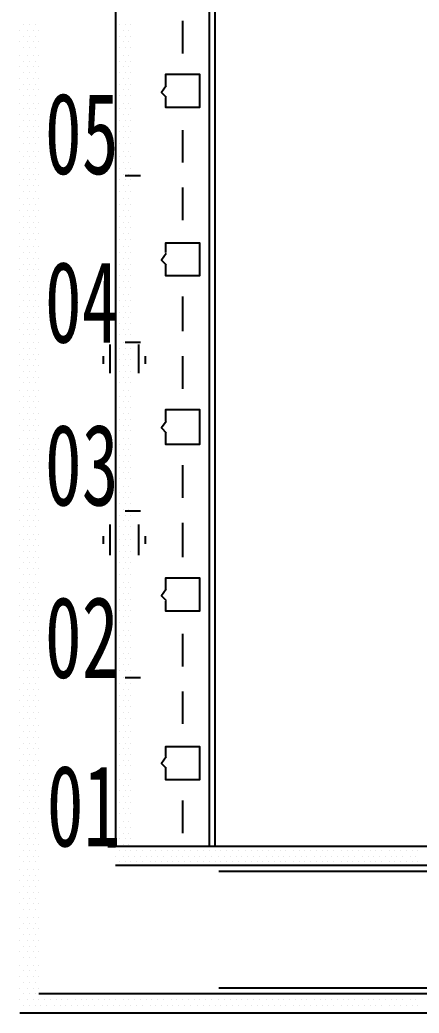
# Model space of a CAD drawing. Header units: metres. Extents: x 17 to 1264, y 17 to 859.
# Drawn here: x 380.9 to 410.9, y 84.2 to 158.9 of the extents above; entities that cross this region are included whole.
import ezdxf

# ---------------------------------------------------------------- set-up
doc = ezdxf.new("R2010")
doc.units = ezdxf.units.M
for name, color, linetype in [('LINES', 7, 'Continuous'), ('POLYLINES', 4, 'Continuous'), ('RECTS', 7, 'Continuous'), ('TEXTS', 3, 'Continuous')]:
    doc.layers.add(name, color=color, linetype=linetype)

msp = doc.modelspace()

# ---------------------------------------------------------------- linework, layer by layer
at = {"layer": 'LINES'}
for p, q in [((395.56, 96.77), (395.56, 692.06)), ((381.16, 158.54), (381.16, 158.54)), ((381.59, 158.54), (381.59, 158.54)), ((382.03, 158.54), (382.03, 158.54)), ((388.36, 158.54), (388.36, 158.54)), ((388.79, 158.54), (388.79, 158.54)), ((389.23, 158.54), (389.23, 158.54)), ((393.11, 158.83), (393.11, 156.38)), ((380.87, 158.11), (380.87, 158.11)), ((381.16, 157.68), (381.16, 157.68)), ((381.45, 158.11), (381.45, 158.11)), ((381.59, 157.68), (381.59, 157.68)), ((381.88, 158.11), (381.88, 158.11)), ((382.03, 157.68), (382.03, 157.68)), ((382.31, 158.11), (382.31, 158.11)), ((388.07, 158.11), (388.07, 158.11)), ((388.36, 157.68), (388.36, 157.68)), ((388.65, 158.11), (388.65, 158.11)), ((388.79, 157.68), (388.79, 157.68)), ((389.08, 158.11), (389.08, 158.11)), ((389.23, 157.68), (389.23, 157.68)), ((380.87, 157.25), (380.87, 157.25)), ((381.16, 156.82), (381.16, 156.82)), ((381.45, 157.25), (381.45, 157.25)), ((381.59, 156.82), (381.59, 156.82)), ((381.88, 157.25), (381.88, 157.25)), ((382.03, 156.82), (382.03, 156.82)), ((382.31, 157.25), (382.31, 157.25)), ((388.07, 157.25), (388.07, 157.25)), ((388.36, 156.82), (388.36, 156.82)), ((388.65, 157.25), (388.65, 157.25)), ((388.79, 156.82), (388.79, 156.82)), ((389.08, 157.25), (389.08, 157.25)), ((389.23, 156.82), (389.23, 156.82)), ((380.87, 156.24), (380.87, 156.24)), ((381.45, 156.24), (381.45, 156.24)), ((381.88, 156.24), (381.88, 156.24)), ((382.31, 156.24), (382.31, 156.24)), ((388.07, 156.24), (388.07, 156.24)), ((388.65, 156.24), (388.65, 156.24)), ((389.08, 156.24), (389.08, 156.24)), ((380.87, 155.38), (380.87, 155.38)), ((381.16, 155.81), (381.16, 155.81)), ((381.45, 155.38), (381.45, 155.38)), ((381.59, 155.81), (381.59, 155.81)), ((381.88, 155.38), (381.88, 155.38)), ((382.03, 155.81), (382.03, 155.81)), ((382.31, 155.38), (382.31, 155.38)), ((388.07, 155.38), (388.07, 155.38)), ((388.36, 155.81), (388.36, 155.81)), ((388.65, 155.38), (388.65, 155.38)), ((388.79, 155.81), (388.79, 155.81)), ((389.08, 155.38), (389.08, 155.38)), ((389.23, 155.81), (389.23, 155.81)), ((381.16, 154.94), (381.16, 154.94)), ((381.59, 154.94), (381.59, 154.94)), ((382.03, 154.94), (382.03, 154.94)), ((388.36, 154.94), (388.36, 154.94)), ((388.79, 154.94), (388.79, 154.94)), ((389.23, 154.94), (389.23, 154.94)), ((380.87, 154.51), (380.87, 154.51)), ((381.16, 154.08), (381.16, 154.08)), ((381.45, 154.51), (381.45, 154.51)), ((381.59, 154.08), (381.59, 154.08)), ((381.88, 154.51), (381.88, 154.51)), ((382.03, 154.08), (382.03, 154.08)), ((382.31, 154.51), (382.31, 154.51)), ((388.07, 154.51), (388.07, 154.51)), ((388.36, 154.08), (388.36, 154.08)), ((388.65, 154.51), (388.65, 154.51)), ((388.79, 154.08), (388.79, 154.08)), ((389.08, 154.51), (389.08, 154.51)), ((389.23, 154.08), (389.23, 154.08)), ((380.87, 153.65), (380.87, 153.65)), ((381.16, 153.22), (381.16, 153.22)), ((381.45, 153.65), (381.45, 153.65)), ((381.59, 153.22), (381.59, 153.22)), ((381.88, 153.65), (381.88, 153.65)), ((382.03, 153.22), (382.03, 153.22)), ((382.31, 153.65), (382.31, 153.65)), ((388.07, 153.65), (388.07, 153.65)), ((388.36, 153.22), (388.36, 153.22)), ((388.65, 153.65), (388.65, 153.65)), ((388.79, 153.22), (388.79, 153.22)), ((389.08, 153.65), (389.08, 153.65)), ((389.23, 153.22), (389.23, 153.22)), ((380.87, 152.64), (380.87, 152.64)), ((381.45, 152.64), (381.45, 152.64)), ((381.88, 152.64), (381.88, 152.64)), ((382.31, 152.64), (382.31, 152.64)), ((388.07, 152.64), (388.07, 152.64)), ((388.65, 152.64), (388.65, 152.64)), ((389.08, 152.64), (389.08, 152.64)), ((380.87, 151.78), (380.87, 151.78)), ((381.16, 152.21), (381.16, 152.21)), ((381.45, 151.78), (381.45, 151.78)), ((381.59, 152.21), (381.59, 152.21)), ((381.88, 151.78), (381.88, 151.78)), ((382.03, 152.21), (382.03, 152.21)), ((382.31, 151.78), (382.31, 151.78)), ((388.07, 151.78), (388.07, 151.78)), ((388.36, 152.21), (388.36, 152.21)), ((388.65, 151.78), (388.65, 151.78)), ((388.79, 152.21), (388.79, 152.21)), ((389.08, 151.78), (389.08, 151.78)), ((389.23, 152.21), (389.23, 152.21)), ((380.87, 150.91), (380.87, 150.91)), ((381.16, 151.34), (381.16, 151.34)), ((381.45, 150.91), (381.45, 150.91)), ((381.59, 151.34), (381.59, 151.34)), ((381.88, 150.91), (381.88, 150.91)), ((382.03, 151.34), (382.03, 151.34)), ((382.31, 150.91), (382.31, 150.91)), ((388.07, 150.91), (388.07, 150.91)), ((388.36, 151.34), (388.36, 151.34)), ((388.65, 150.91), (388.65, 150.91)), ((388.79, 151.34), (388.79, 151.34)), ((389.08, 150.91), (389.08, 150.91)), ((389.23, 151.34), (389.23, 151.34)), ((381.16, 150.48), (381.16, 150.48)), ((381.59, 150.48), (381.59, 150.48)), ((382.03, 150.48), (382.03, 150.48)), ((388.36, 150.48), (388.36, 150.48)), ((388.79, 150.48), (388.79, 150.48)), ((389.23, 150.48), (389.23, 150.48)), ((393.11, 150.62), (393.11, 148.18)), ((380.87, 150.05), (380.87, 150.05)), ((381.16, 149.62), (381.16, 149.62)), ((381.45, 150.05), (381.45, 150.05)), ((381.59, 149.62), (381.59, 149.62)), ((381.88, 150.05), (381.88, 150.05)), ((382.03, 149.62), (382.03, 149.62)), ((382.31, 150.05), (382.31, 150.05)), ((388.07, 150.05), (388.07, 150.05)), ((388.36, 149.62), (388.36, 149.62)), ((388.65, 150.05), (388.65, 150.05)), ((388.79, 149.62), (388.79, 149.62)), ((389.08, 150.05), (389.08, 150.05)), ((389.23, 149.62), (389.23, 149.62)), ((380.87, 149.04), (380.87, 149.04)), ((381.16, 148.61), (381.16, 148.61)), ((381.45, 149.04), (381.45, 149.04)), ((381.59, 148.61), (381.59, 148.61)), ((381.88, 149.04), (381.88, 149.04)), ((382.03, 148.61), (382.03, 148.61)), ((382.31, 149.04), (382.31, 149.04)), ((388.07, 149.04), (388.07, 149.04)), ((388.36, 148.61), (388.36, 148.61)), ((388.65, 149.04), (388.65, 149.04)), ((388.79, 148.61), (388.79, 148.61)), ((389.08, 149.04), (389.08, 149.04)), ((389.23, 148.61), (389.23, 148.61)), ((380.87, 148.18), (380.87, 148.18)), ((381.45, 148.18), (381.45, 148.18)), ((381.88, 148.18), (381.88, 148.18)), ((382.31, 148.18), (382.31, 148.18)), ((388.07, 148.18), (388.07, 148.18)), ((388.65, 148.18), (388.65, 148.18)), ((389.08, 148.18), (389.08, 148.18)), ((380.87, 147.31), (380.87, 147.31)), ((381.16, 147.74), (381.16, 147.74)), ((381.45, 147.31), (381.45, 147.31)), ((381.59, 147.74), (381.59, 147.74)), ((381.88, 147.31), (381.88, 147.31)), ((382.03, 147.74), (382.03, 147.74)), ((382.31, 147.31), (382.31, 147.31)), ((388.07, 147.31), (388.07, 147.31)), ((388.36, 147.74), (388.36, 147.74)), ((388.65, 147.31), (388.65, 147.31)), ((388.79, 147.74), (388.79, 147.74)), ((389.95, 147.17), (388.79, 147.17)), ((389.08, 147.31), (389.08, 147.31)), ((389.23, 147.74), (389.23, 147.74)), ((380.87, 146.45), (380.87, 146.45)), ((381.16, 146.88), (381.16, 146.88)), ((381.45, 146.45), (381.45, 146.45)), ((381.59, 146.88), (381.59, 146.88)), ((381.88, 146.45), (381.88, 146.45)), ((382.03, 146.88), (382.03, 146.88)), ((382.31, 146.45), (382.31, 146.45)), ((388.07, 146.45), (388.07, 146.45)), ((388.36, 146.88), (388.36, 146.88)), ((388.65, 146.45), (388.65, 146.45)), ((388.79, 146.88), (388.79, 146.88)), ((389.08, 146.45), (389.08, 146.45)), ((389.23, 146.88), (389.23, 146.88)), ((381.16, 146.02), (381.16, 146.02)), ((381.59, 146.02), (381.59, 146.02)), ((382.03, 146.02), (382.03, 146.02)), ((388.36, 146.02), (388.36, 146.02)), ((388.79, 146.02), (388.79, 146.02)), ((389.23, 146.02), (389.23, 146.02)), ((393.11, 146.3), (393.11, 143.86)), ((380.87, 145.44), (380.87, 145.44)), ((381.16, 145.01), (381.16, 145.01)), ((381.45, 145.44), (381.45, 145.44)), ((381.59, 145.01), (381.59, 145.01)), ((381.88, 145.44), (381.88, 145.44)), ((382.03, 145.01), (382.03, 145.01)), ((382.31, 145.44), (382.31, 145.44)), ((388.07, 145.44), (388.07, 145.44)), ((388.36, 145.01), (388.36, 145.01)), ((388.65, 145.44), (388.65, 145.44)), ((388.79, 145.01), (388.79, 145.01)), ((389.08, 145.44), (389.08, 145.44)), ((389.23, 145.01), (389.23, 145.01)), ((380.87, 144.58), (380.87, 144.58)), ((381.16, 144.14), (381.16, 144.14)), ((381.45, 144.58), (381.45, 144.58)), ((381.59, 144.14), (381.59, 144.14)), ((381.88, 144.58), (381.88, 144.58)), ((382.03, 144.14), (382.03, 144.14)), ((382.31, 144.58), (382.31, 144.58)), ((388.07, 144.58), (388.07, 144.58)), ((388.36, 144.14), (388.36, 144.14)), ((388.65, 144.58), (388.65, 144.58)), ((388.79, 144.14), (388.79, 144.14)), ((389.08, 144.58), (389.08, 144.58)), ((389.23, 144.14), (389.23, 144.14)), ((380.87, 143.71), (380.87, 143.71)), ((381.45, 143.71), (381.45, 143.71)), ((381.88, 143.71), (381.88, 143.71)), ((382.31, 143.71), (382.31, 143.71)), ((388.07, 143.71), (388.07, 143.71)), ((388.65, 143.71), (388.65, 143.71)), ((389.08, 143.71), (389.08, 143.71)), ((380.87, 142.85), (380.87, 142.85)), ((381.16, 143.28), (381.16, 143.28)), ((381.45, 142.85), (381.45, 142.85)), ((381.59, 143.28), (381.59, 143.28)), ((381.88, 142.85), (381.88, 142.85)), ((382.03, 143.28), (382.03, 143.28)), ((382.31, 142.85), (382.31, 142.85)), ((388.07, 142.85), (388.07, 142.85)), ((388.36, 143.28), (388.36, 143.28)), ((388.65, 142.85), (388.65, 142.85)), ((388.79, 143.28), (388.79, 143.28)), ((389.08, 142.85), (389.08, 142.85)), ((389.23, 143.28), (389.23, 143.28)), ((381.16, 142.42), (381.16, 142.42)), ((381.59, 142.42), (381.59, 142.42)), ((382.03, 142.42), (382.03, 142.42)), ((388.36, 142.42), (388.36, 142.42)), ((388.79, 142.42), (388.79, 142.42)), ((389.23, 142.42), (389.23, 142.42)), ((380.87, 141.84), (380.87, 141.84)), ((381.16, 141.41), (381.16, 141.41)), ((381.45, 141.84), (381.45, 141.84)), ((381.59, 141.41), (381.59, 141.41)), ((381.88, 141.84), (381.88, 141.84)), ((382.03, 141.41), (382.03, 141.41)), ((382.31, 141.84), (382.31, 141.84)), ((388.07, 141.84), (388.07, 141.84)), ((388.36, 141.41), (388.36, 141.41)), ((388.65, 141.84), (388.65, 141.84)), ((388.79, 141.41), (388.79, 141.41)), ((389.08, 141.84), (389.08, 141.84)), ((389.23, 141.41), (389.23, 141.41)), ((380.87, 140.98), (380.87, 140.98)), ((381.16, 140.54), (381.16, 140.54)), ((381.45, 140.98), (381.45, 140.98)), ((381.59, 140.54), (381.59, 140.54)), ((381.88, 140.98), (381.88, 140.98)), ((382.03, 140.54), (382.03, 140.54)), ((382.31, 140.98), (382.31, 140.98)), ((388.07, 140.98), (388.07, 140.98)), ((388.36, 140.54), (388.36, 140.54)), ((388.65, 140.98), (388.65, 140.98)), ((388.79, 140.54), (388.79, 140.54)), ((389.08, 140.98), (389.08, 140.98)), ((389.23, 140.54), (389.23, 140.54)), ((380.87, 140.11), (380.87, 140.11)), ((381.16, 139.68), (381.16, 139.68)), ((381.45, 140.11), (381.45, 140.11)), ((381.59, 139.68), (381.59, 139.68)), ((381.88, 140.11), (381.88, 140.11)), ((382.03, 139.68), (382.03, 139.68)), ((382.31, 140.11), (382.31, 140.11)), ((388.07, 140.11), (388.07, 140.11)), ((388.36, 139.68), (388.36, 139.68)), ((388.65, 140.11), (388.65, 140.11)), ((388.79, 139.68), (388.79, 139.68)), ((389.08, 140.11), (389.08, 140.11)), ((389.23, 139.68), (389.23, 139.68)), ((380.87, 139.25), (380.87, 139.25)), ((381.45, 139.25), (381.45, 139.25)), ((381.88, 139.25), (381.88, 139.25)), ((382.31, 139.25), (382.31, 139.25)), ((388.07, 139.25), (388.07, 139.25)), ((388.65, 139.25), (388.65, 139.25)), ((389.08, 139.25), (389.08, 139.25)), ((380.87, 138.24), (380.87, 138.24)), ((381.16, 138.82), (381.16, 138.82)), ((381.45, 138.24), (381.45, 138.24)), ((381.59, 138.82), (381.59, 138.82)), ((381.88, 138.24), (381.88, 138.24)), ((382.03, 138.82), (382.03, 138.82)), ((382.31, 138.24), (382.31, 138.24)), ((388.07, 138.24), (388.07, 138.24)), ((388.36, 138.82), (388.36, 138.82)), ((388.65, 138.24), (388.65, 138.24)), ((388.79, 138.82), (388.79, 138.82)), ((389.08, 138.24), (389.08, 138.24)), ((389.23, 138.82), (389.23, 138.82)), ((381.16, 137.81), (381.16, 137.81)), ((381.59, 137.81), (381.59, 137.81)), ((382.03, 137.81), (382.03, 137.81)), ((388.36, 137.81), (388.36, 137.81)), ((388.79, 137.81), (388.79, 137.81)), ((389.23, 137.81), (389.23, 137.81)), ((393.11, 138.1), (393.11, 135.5)), ((380.87, 137.38), (380.87, 137.38)), ((381.16, 136.94), (381.16, 136.94)), ((381.45, 137.38), (381.45, 137.38)), ((381.59, 136.94), (381.59, 136.94)), ((381.88, 137.38), (381.88, 137.38)), ((382.03, 136.94), (382.03, 136.94)), ((382.31, 137.38), (382.31, 137.38)), ((388.07, 137.38), (388.07, 137.38)), ((388.36, 136.94), (388.36, 136.94)), ((388.65, 137.38), (388.65, 137.38)), ((388.79, 136.94), (388.79, 136.94)), ((389.08, 137.38), (389.08, 137.38)), ((389.23, 136.94), (389.23, 136.94)), ((380.87, 136.51), (380.87, 136.51)), ((381.16, 136.08), (381.16, 136.08)), ((381.45, 136.51), (381.45, 136.51)), ((381.59, 136.08), (381.59, 136.08)), ((381.88, 136.51), (381.88, 136.51)), ((382.03, 136.08), (382.03, 136.08)), ((382.31, 136.51), (382.31, 136.51)), ((388.07, 136.51), (388.07, 136.51)), ((388.36, 136.08), (388.36, 136.08)), ((388.65, 136.51), (388.65, 136.51)), ((388.79, 136.08), (388.79, 136.08)), ((389.08, 136.51), (389.08, 136.51)), ((389.23, 136.08), (389.23, 136.08)), ((380.87, 135.65), (380.87, 135.65)), ((381.16, 135.22), (381.16, 135.22)), ((381.45, 135.65), (381.45, 135.65)), ((381.59, 135.22), (381.59, 135.22)), ((381.88, 135.65), (381.88, 135.65)), ((382.03, 135.22), (382.03, 135.22)), ((382.31, 135.65), (382.31, 135.65)), ((388.07, 135.65), (388.07, 135.65)), ((388.36, 135.22), (388.36, 135.22)), ((388.65, 135.65), (388.65, 135.65)), ((388.79, 135.22), (388.79, 135.22)), ((389.08, 135.65), (389.08, 135.65)), ((389.23, 135.22), (389.23, 135.22)), ((380.87, 134.64), (380.87, 134.64)), ((381.45, 134.64), (381.45, 134.64)), ((381.88, 134.64), (381.88, 134.64)), ((382.31, 134.64), (382.31, 134.64)), ((387.64, 134.5), (387.64, 132.34)), ((388.07, 134.64), (388.07, 134.64)), ((388.65, 134.64), (388.65, 134.64)), ((389.95, 134.64), (388.79, 134.64)), ((389.08, 134.64), (389.08, 134.64)), ((389.8, 134.5), (389.8, 132.34)), ((380.87, 133.78), (380.87, 133.78)), ((381.16, 134.21), (381.16, 134.21)), ((381.45, 133.78), (381.45, 133.78)), ((381.59, 134.21), (381.59, 134.21)), ((381.88, 133.78), (381.88, 133.78)), ((382.03, 134.21), (382.03, 134.21)), ((382.31, 133.78), (382.31, 133.78)), ((388.07, 133.78), (388.07, 133.78)), ((388.36, 134.21), (388.36, 134.21)), ((388.65, 133.78), (388.65, 133.78)), ((388.79, 134.21), (388.79, 134.21)), ((389.08, 133.78), (389.08, 133.78)), ((389.23, 134.21), (389.23, 134.21)), ((380.87, 132.91), (380.87, 132.91)), ((381.16, 133.34), (381.16, 133.34)), ((381.45, 132.91), (381.45, 132.91)), ((381.59, 133.34), (381.59, 133.34)), ((381.88, 132.91), (381.88, 132.91)), ((382.03, 133.34), (382.03, 133.34)), ((382.31, 132.91), (382.31, 132.91)), ((387.14, 133.63), (387.14, 133.06)), ((388.07, 132.91), (388.07, 132.91)), ((388.36, 133.34), (388.36, 133.34)), ((388.65, 132.91), (388.65, 132.91)), ((388.79, 133.34), (388.79, 133.34)), ((389.08, 132.91), (389.08, 132.91)), ((389.23, 133.34), (389.23, 133.34)), ((390.31, 133.63), (390.31, 133.06)), ((393.11, 133.63), (393.11, 131.18)), ((381.16, 132.48), (381.16, 132.48)), ((381.59, 132.48), (381.59, 132.48)), ((382.03, 132.48), (382.03, 132.48)), ((388.36, 132.48), (388.36, 132.48)), ((388.79, 132.48), (388.79, 132.48)), ((389.23, 132.48), (389.23, 132.48)), ((380.87, 132.05), (380.87, 132.05)), ((381.16, 131.62), (381.16, 131.62)), ((381.45, 132.05), (381.45, 132.05)), ((381.59, 131.62), (381.59, 131.62)), ((381.88, 132.05), (381.88, 132.05)), ((382.03, 131.62), (382.03, 131.62)), ((382.31, 132.05), (382.31, 132.05)), ((388.07, 132.05), (388.07, 132.05)), ((388.36, 131.62), (388.36, 131.62)), ((388.65, 132.05), (388.65, 132.05)), ((388.79, 131.62), (388.79, 131.62)), ((389.08, 132.05), (389.08, 132.05)), ((389.23, 131.62), (389.23, 131.62)), ((380.87, 131.04), (380.87, 131.04)), ((381.45, 131.04), (381.45, 131.04)), ((381.88, 131.04), (381.88, 131.04)), ((382.31, 131.04), (382.31, 131.04)), ((388.07, 131.04), (388.07, 131.04)), ((388.65, 131.04), (388.65, 131.04)), ((389.08, 131.04), (389.08, 131.04)), ((380.87, 130.18), (380.87, 130.18)), ((381.16, 130.61), (381.16, 130.61)), ((381.45, 130.18), (381.45, 130.18)), ((381.59, 130.61), (381.59, 130.61)), ((381.88, 130.18), (381.88, 130.18)), ((382.03, 130.61), (382.03, 130.61)), ((382.31, 130.18), (382.31, 130.18)), ((388.07, 130.18), (388.07, 130.18)), ((388.36, 130.61), (388.36, 130.61)), ((388.65, 130.18), (388.65, 130.18)), ((388.79, 130.61), (388.79, 130.61)), ((389.08, 130.18), (389.08, 130.18)), ((389.23, 130.61), (389.23, 130.61)), ((380.87, 129.31), (380.87, 129.31)), ((381.16, 129.74), (381.16, 129.74)), ((381.45, 129.31), (381.45, 129.31)), ((381.59, 129.74), (381.59, 129.74)), ((381.88, 129.31), (381.88, 129.31)), ((382.03, 129.74), (382.03, 129.74)), ((382.31, 129.31), (382.31, 129.31)), ((388.07, 129.31), (388.07, 129.31)), ((388.36, 129.74), (388.36, 129.74)), ((388.65, 129.31), (388.65, 129.31)), ((388.79, 129.74), (388.79, 129.74)), ((389.08, 129.31), (389.08, 129.31)), ((389.23, 129.74), (389.23, 129.74)), ((380.87, 128.45), (380.87, 128.45)), ((381.16, 128.88), (381.16, 128.88)), ((381.45, 128.45), (381.45, 128.45)), ((381.59, 128.88), (381.59, 128.88)), ((381.88, 128.45), (381.88, 128.45)), ((382.03, 128.88), (382.03, 128.88)), ((382.31, 128.45), (382.31, 128.45)), ((388.07, 128.45), (388.07, 128.45)), ((388.36, 128.88), (388.36, 128.88)), ((388.65, 128.45), (388.65, 128.45)), ((388.79, 128.88), (388.79, 128.88)), ((389.08, 128.45), (389.08, 128.45)), ((389.23, 128.88), (389.23, 128.88)), ((381.16, 128.02), (381.16, 128.02)), ((381.59, 128.02), (381.59, 128.02)), ((382.03, 128.02), (382.03, 128.02)), ((388.36, 128.02), (388.36, 128.02)), ((388.79, 128.02), (388.79, 128.02)), ((389.23, 128.02), (389.23, 128.02)), ((380.87, 127.44), (380.87, 127.44)), ((381.16, 127.01), (381.16, 127.01)), ((381.45, 127.44), (381.45, 127.44)), ((381.59, 127.01), (381.59, 127.01)), ((381.88, 127.44), (381.88, 127.44)), ((382.03, 127.01), (382.03, 127.01)), ((382.31, 127.44), (382.31, 127.44)), ((388.07, 127.44), (388.07, 127.44)), ((388.36, 127.01), (388.36, 127.01)), ((388.65, 127.44), (388.65, 127.44)), ((388.79, 127.01), (388.79, 127.01)), ((389.08, 127.44), (389.08, 127.44)), ((389.23, 127.01), (389.23, 127.01)), ((380.87, 126.58), (380.87, 126.58)), ((381.45, 126.58), (381.45, 126.58)), ((381.88, 126.58), (381.88, 126.58)), ((382.31, 126.58), (382.31, 126.58)), ((388.07, 126.58), (388.07, 126.58)), ((388.65, 126.58), (388.65, 126.58)), ((389.08, 126.58), (389.08, 126.58)), ((380.87, 125.71), (380.87, 125.71)), ((381.16, 126.14), (381.16, 126.14)), ((381.45, 125.71), (381.45, 125.71)), ((381.59, 126.14), (381.59, 126.14)), ((381.88, 125.71), (381.88, 125.71)), ((382.03, 126.14), (382.03, 126.14)), ((382.31, 125.71), (382.31, 125.71)), ((388.07, 125.71), (388.07, 125.71)), ((388.36, 126.14), (388.36, 126.14)), ((388.65, 125.71), (388.65, 125.71)), ((388.79, 126.14), (388.79, 126.14)), ((389.08, 125.71), (389.08, 125.71)), ((389.23, 126.14), (389.23, 126.14)), ((380.87, 124.85), (380.87, 124.85)), ((381.16, 125.28), (381.16, 125.28)), ((381.45, 124.85), (381.45, 124.85)), ((381.59, 125.28), (381.59, 125.28)), ((381.88, 124.85), (381.88, 124.85)), ((382.03, 125.28), (382.03, 125.28)), ((382.31, 124.85), (382.31, 124.85)), ((388.07, 124.85), (388.07, 124.85)), ((388.36, 125.28), (388.36, 125.28)), ((388.65, 124.85), (388.65, 124.85)), ((388.79, 125.28), (388.79, 125.28)), ((389.08, 124.85), (389.08, 124.85)), ((389.23, 125.28), (389.23, 125.28)), ((393.11, 125.42), (393.11, 122.98)), ((381.16, 124.42), (381.16, 124.42)), ((381.59, 124.42), (381.59, 124.42)), ((382.03, 124.42), (382.03, 124.42)), ((388.36, 124.42), (388.36, 124.42)), ((388.79, 124.42), (388.79, 124.42)), ((389.23, 124.42), (389.23, 124.42)), ((380.87, 123.84), (380.87, 123.84)), ((381.16, 123.41), (381.16, 123.41)), ((381.45, 123.84), (381.45, 123.84)), ((381.59, 123.41), (381.59, 123.41)), ((381.88, 123.84), (381.88, 123.84)), ((382.03, 123.41), (382.03, 123.41)), ((382.31, 123.84), (382.31, 123.84)), ((388.07, 123.84), (388.07, 123.84)), ((388.36, 123.41), (388.36, 123.41)), ((388.65, 123.84), (388.65, 123.84)), ((388.79, 123.41), (388.79, 123.41)), ((389.08, 123.84), (389.08, 123.84)), ((389.23, 123.41), (389.23, 123.41)), ((380.87, 122.98), (380.87, 122.98)), ((381.16, 122.54), (381.16, 122.54)), ((381.45, 122.98), (381.45, 122.98)), ((381.59, 122.54), (381.59, 122.54)), ((381.88, 122.98), (381.88, 122.98)), ((382.03, 122.54), (382.03, 122.54)), ((382.31, 122.98), (382.31, 122.98)), ((388.07, 122.98), (388.07, 122.98)), ((388.36, 122.54), (388.36, 122.54)), ((388.65, 122.98), (388.65, 122.98)), ((388.79, 122.54), (388.79, 122.54)), ((389.08, 122.98), (389.08, 122.98)), ((389.23, 122.54), (389.23, 122.54)), ((380.87, 122.11), (380.87, 122.11)), ((381.45, 122.11), (381.45, 122.11)), ((381.88, 122.11), (381.88, 122.11)), ((382.31, 122.11), (382.31, 122.11)), ((388.07, 122.11), (388.07, 122.11)), ((388.65, 122.11), (388.65, 122.11)), ((389.95, 121.97), (388.79, 121.97)), ((389.08, 122.11), (389.08, 122.11)), ((380.87, 121.25), (380.87, 121.25)), ((381.16, 121.68), (381.16, 121.68)), ((381.45, 121.25), (381.45, 121.25)), ((381.59, 121.68), (381.59, 121.68)), ((381.88, 121.25), (381.88, 121.25)), ((382.03, 121.68), (382.03, 121.68)), ((382.31, 121.25), (382.31, 121.25)), ((387.64, 120.96), (387.64, 118.66)), ((388.07, 121.25), (388.07, 121.25)), ((388.36, 121.68), (388.36, 121.68)), ((388.65, 121.25), (388.65, 121.25)), ((388.79, 121.68), (388.79, 121.68)), ((389.08, 121.25), (389.08, 121.25)), ((389.23, 121.68), (389.23, 121.68)), ((389.8, 120.96), (389.8, 118.66)), ((393.11, 121.1), (393.11, 118.51)), ((380.87, 120.24), (380.87, 120.24)), ((381.16, 120.82), (381.16, 120.82)), ((381.45, 120.24), (381.45, 120.24)), ((381.59, 120.82), (381.59, 120.82)), ((381.88, 120.24), (381.88, 120.24)), ((382.03, 120.82), (382.03, 120.82)), ((382.31, 120.24), (382.31, 120.24)), ((388.07, 120.24), (388.07, 120.24)), ((388.36, 120.82), (388.36, 120.82)), ((388.65, 120.24), (388.65, 120.24)), ((388.79, 120.82), (388.79, 120.82)), ((389.08, 120.24), (389.08, 120.24)), ((389.23, 120.82), (389.23, 120.82)), ((381.16, 119.81), (381.16, 119.81)), ((381.59, 119.81), (381.59, 119.81)), ((382.03, 119.81), (382.03, 119.81)), ((387.14, 120.1), (387.14, 119.52)), ((388.36, 119.81), (388.36, 119.81)), ((388.79, 119.81), (388.79, 119.81)), ((389.23, 119.81), (389.23, 119.81)), ((390.31, 120.1), (390.31, 119.52)), ((380.87, 119.38), (380.87, 119.38)), ((381.16, 118.94), (381.16, 118.94)), ((381.45, 119.38), (381.45, 119.38)), ((381.59, 118.94), (381.59, 118.94)), ((381.88, 119.38), (381.88, 119.38)), ((382.03, 118.94), (382.03, 118.94)), ((382.31, 119.38), (382.31, 119.38)), ((388.07, 119.38), (388.07, 119.38)), ((388.36, 118.94), (388.36, 118.94)), ((388.65, 119.38), (388.65, 119.38)), ((388.79, 118.94), (388.79, 118.94)), ((389.08, 119.38), (389.08, 119.38)), ((389.23, 118.94), (389.23, 118.94)), ((380.87, 118.51), (380.87, 118.51)), ((381.16, 118.08), (381.16, 118.08)), ((381.45, 118.51), (381.45, 118.51)), ((381.59, 118.08), (381.59, 118.08)), ((381.88, 118.51), (381.88, 118.51)), ((382.03, 118.08), (382.03, 118.08)), ((382.31, 118.51), (382.31, 118.51)), ((388.07, 118.51), (388.07, 118.51)), ((388.36, 118.08), (388.36, 118.08)), ((388.65, 118.51), (388.65, 118.51)), ((388.79, 118.08), (388.79, 118.08)), ((389.08, 118.51), (389.08, 118.51)), ((389.23, 118.08), (389.23, 118.08)), ((380.87, 117.65), (380.87, 117.65)), ((381.45, 117.65), (381.45, 117.65)), ((381.88, 117.65), (381.88, 117.65)), ((382.31, 117.65), (382.31, 117.65)), ((388.07, 117.65), (388.07, 117.65)), ((388.65, 117.65), (388.65, 117.65)), ((389.08, 117.65), (389.08, 117.65)), ((380.87, 116.64), (380.87, 116.64)), ((381.16, 117.22), (381.16, 117.22)), ((381.45, 116.64), (381.45, 116.64)), ((381.59, 117.22), (381.59, 117.22)), ((381.88, 116.64), (381.88, 116.64)), ((382.03, 117.22), (382.03, 117.22)), ((382.31, 116.64), (382.31, 116.64)), ((388.07, 116.64), (388.07, 116.64)), ((388.36, 117.22), (388.36, 117.22)), ((388.65, 116.64), (388.65, 116.64)), ((388.79, 117.22), (388.79, 117.22)), ((389.08, 116.64), (389.08, 116.64)), ((389.23, 117.22), (389.23, 117.22)), ((380.87, 115.78), (380.87, 115.78)), ((381.16, 116.21), (381.16, 116.21)), ((381.45, 115.78), (381.45, 115.78)), ((381.59, 116.21), (381.59, 116.21)), ((381.88, 115.78), (381.88, 115.78)), ((382.03, 116.21), (382.03, 116.21)), ((382.31, 115.78), (382.31, 115.78)), ((388.07, 115.78), (388.07, 115.78)), ((388.36, 116.21), (388.36, 116.21)), ((388.65, 115.78), (388.65, 115.78)), ((388.79, 116.21), (388.79, 116.21)), ((389.08, 115.78), (389.08, 115.78)), ((389.23, 116.21), (389.23, 116.21)), ((381.16, 115.34), (381.16, 115.34)), ((381.59, 115.34), (381.59, 115.34)), ((382.03, 115.34), (382.03, 115.34)), ((388.36, 115.34), (388.36, 115.34)), ((388.79, 115.34), (388.79, 115.34)), ((389.23, 115.34), (389.23, 115.34)), ((380.87, 114.91), (380.87, 114.91)), ((381.16, 114.48), (381.16, 114.48)), ((381.45, 114.91), (381.45, 114.91)), ((381.59, 114.48), (381.59, 114.48)), ((381.88, 114.91), (381.88, 114.91)), ((382.03, 114.48), (382.03, 114.48)), ((382.31, 114.91), (382.31, 114.91)), ((388.07, 114.91), (388.07, 114.91)), ((388.36, 114.48), (388.36, 114.48)), ((388.65, 114.91), (388.65, 114.91)), ((388.79, 114.48), (388.79, 114.48)), ((389.08, 114.91), (389.08, 114.91)), ((389.23, 114.48), (389.23, 114.48)), ((380.87, 114.05), (380.87, 114.05)), ((381.16, 113.62), (381.16, 113.62)), ((381.45, 114.05), (381.45, 114.05)), ((381.59, 113.62), (381.59, 113.62)), ((381.88, 114.05), (381.88, 114.05)), ((382.03, 113.62), (382.03, 113.62)), ((382.31, 114.05), (382.31, 114.05)), ((388.07, 114.05), (388.07, 114.05)), ((388.36, 113.62), (388.36, 113.62)), ((388.65, 114.05), (388.65, 114.05)), ((388.79, 113.62), (388.79, 113.62)), ((389.08, 114.05), (389.08, 114.05)), ((389.23, 113.62), (389.23, 113.62)), ((380.87, 113.04), (380.87, 113.04)), ((381.45, 113.04), (381.45, 113.04)), ((381.88, 113.04), (381.88, 113.04)), ((382.31, 113.04), (382.31, 113.04)), ((388.07, 113.04), (388.07, 113.04)), ((388.65, 113.04), (388.65, 113.04)), ((389.08, 113.04), (389.08, 113.04)), ((393.11, 112.75), (393.11, 110.3)), ((380.87, 112.18), (380.87, 112.18)), ((381.16, 112.61), (381.16, 112.61)), ((381.45, 112.18), (381.45, 112.18)), ((381.59, 112.61), (381.59, 112.61)), ((381.88, 112.18), (381.88, 112.18)), ((382.03, 112.61), (382.03, 112.61)), ((382.31, 112.18), (382.31, 112.18)), ((388.07, 112.18), (388.07, 112.18)), ((388.36, 112.61), (388.36, 112.61)), ((388.65, 112.18), (388.65, 112.18)), ((388.79, 112.61), (388.79, 112.61)), ((389.08, 112.18), (389.08, 112.18)), ((389.23, 112.61), (389.23, 112.61)), ((380.87, 111.31), (380.87, 111.31)), ((381.16, 111.74), (381.16, 111.74)), ((381.45, 111.31), (381.45, 111.31)), ((381.59, 111.74), (381.59, 111.74)), ((381.88, 111.31), (381.88, 111.31)), ((382.03, 111.74), (382.03, 111.74)), ((382.31, 111.31), (382.31, 111.31)), ((388.07, 111.31), (388.07, 111.31)), ((388.36, 111.74), (388.36, 111.74)), ((388.65, 111.31), (388.65, 111.31)), ((388.79, 111.74), (388.79, 111.74)), ((389.08, 111.31), (389.08, 111.31)), ((389.23, 111.74), (389.23, 111.74)), ((381.16, 110.88), (381.16, 110.88)), ((381.59, 110.88), (381.59, 110.88)), ((382.03, 110.88), (382.03, 110.88)), ((388.36, 110.88), (388.36, 110.88)), ((388.79, 110.88), (388.79, 110.88)), ((389.23, 110.88), (389.23, 110.88)), ((380.87, 110.45), (380.87, 110.45)), ((381.16, 110.02), (381.16, 110.02)), ((381.45, 110.45), (381.45, 110.45)), ((381.59, 110.02), (381.59, 110.02)), ((381.88, 110.45), (381.88, 110.45)), ((382.03, 110.02), (382.03, 110.02)), ((382.31, 110.45), (382.31, 110.45)), ((388.07, 110.45), (388.07, 110.45)), ((388.36, 110.02), (388.36, 110.02)), ((388.65, 110.45), (388.65, 110.45)), ((388.79, 110.02), (388.79, 110.02)), ((389.08, 110.45), (389.08, 110.45)), ((389.23, 110.02), (389.23, 110.02)), ((380.87, 109.44), (380.87, 109.44)), ((381.45, 109.44), (381.45, 109.44)), ((381.88, 109.44), (381.88, 109.44)), ((382.31, 109.44), (382.31, 109.44)), ((388.07, 109.44), (388.07, 109.44)), ((388.65, 109.44), (388.65, 109.44)), ((389.95, 109.44), (388.79, 109.44)), ((389.08, 109.44), (389.08, 109.44)), ((380.87, 108.58), (380.87, 108.58)), ((381.16, 109.01), (381.16, 109.01)), ((381.45, 108.58), (381.45, 108.58)), ((381.59, 109.01), (381.59, 109.01)), ((381.88, 108.58), (381.88, 108.58)), ((382.03, 109.01), (382.03, 109.01)), ((382.31, 108.58), (382.31, 108.58)), ((388.07, 108.58), (388.07, 108.58)), ((388.36, 109.01), (388.36, 109.01)), ((388.65, 108.58), (388.65, 108.58)), ((388.79, 109.01), (388.79, 109.01)), ((389.08, 108.58), (389.08, 108.58)), ((389.23, 109.01), (389.23, 109.01)), ((393.11, 108.43), (393.11, 105.98)), ((380.87, 107.71), (380.87, 107.71)), ((381.16, 108.14), (381.16, 108.14)), ((381.45, 107.71), (381.45, 107.71)), ((381.59, 108.14), (381.59, 108.14)), ((381.88, 107.71), (381.88, 107.71)), ((382.03, 108.14), (382.03, 108.14)), ((382.31, 107.71), (382.31, 107.71)), ((388.07, 107.71), (388.07, 107.71)), ((388.36, 108.14), (388.36, 108.14)), ((388.65, 107.71), (388.65, 107.71)), ((388.79, 108.14), (388.79, 108.14)), ((389.08, 107.71), (389.08, 107.71)), ((389.23, 108.14), (389.23, 108.14)), ((380.87, 106.85), (380.87, 106.85)), ((381.16, 107.28), (381.16, 107.28)), ((381.45, 106.85), (381.45, 106.85)), ((381.59, 107.28), (381.59, 107.28)), ((381.88, 106.85), (381.88, 106.85)), ((382.03, 107.28), (382.03, 107.28)), ((382.31, 106.85), (382.31, 106.85)), ((388.07, 106.85), (388.07, 106.85)), ((388.36, 107.28), (388.36, 107.28)), ((388.65, 106.85), (388.65, 106.85)), ((388.79, 107.28), (388.79, 107.28)), ((389.08, 106.85), (389.08, 106.85)), ((389.23, 107.28), (389.23, 107.28)), ((381.16, 106.42), (381.16, 106.42)), ((381.59, 106.42), (381.59, 106.42)), ((382.03, 106.42), (382.03, 106.42)), ((388.36, 106.42), (388.36, 106.42)), ((388.79, 106.42), (388.79, 106.42)), ((389.23, 106.42), (389.23, 106.42)), ((380.87, 105.84), (380.87, 105.84)), ((381.16, 105.41), (381.16, 105.41)), ((381.45, 105.84), (381.45, 105.84)), ((381.59, 105.41), (381.59, 105.41)), ((381.88, 105.84), (381.88, 105.84)), ((382.03, 105.41), (382.03, 105.41)), ((382.31, 105.84), (382.31, 105.84)), ((388.07, 105.84), (388.07, 105.84)), ((388.36, 105.41), (388.36, 105.41)), ((388.65, 105.84), (388.65, 105.84)), ((388.79, 105.41), (388.79, 105.41)), ((389.08, 105.84), (389.08, 105.84)), ((389.23, 105.41), (389.23, 105.41)), ((380.87, 104.98), (380.87, 104.98)), ((381.16, 104.54), (381.16, 104.54)), ((381.45, 104.98), (381.45, 104.98)), ((381.59, 104.54), (381.59, 104.54)), ((381.88, 104.98), (381.88, 104.98)), ((382.03, 104.54), (382.03, 104.54)), ((382.31, 104.98), (382.31, 104.98)), ((388.07, 104.98), (388.07, 104.98)), ((388.36, 104.54), (388.36, 104.54)), ((388.65, 104.98), (388.65, 104.98)), ((388.79, 104.54), (388.79, 104.54)), ((389.08, 104.98), (389.08, 104.98)), ((389.23, 104.54), (389.23, 104.54)), ((380.87, 104.11), (380.87, 104.11)), ((381.45, 104.11), (381.45, 104.11)), ((381.88, 104.11), (381.88, 104.11)), ((382.31, 104.11), (382.31, 104.11)), ((388.07, 104.11), (388.07, 104.11)), ((388.65, 104.11), (388.65, 104.11)), ((389.08, 104.11), (389.08, 104.11)), ((380.87, 103.25), (380.87, 103.25)), ((381.16, 103.68), (381.16, 103.68)), ((381.45, 103.25), (381.45, 103.25)), ((381.59, 103.68), (381.59, 103.68)), ((381.88, 103.25), (381.88, 103.25)), ((382.03, 103.68), (382.03, 103.68)), ((382.31, 103.25), (382.31, 103.25)), ((388.07, 103.25), (388.07, 103.25)), ((388.36, 103.68), (388.36, 103.68)), ((388.65, 103.25), (388.65, 103.25)), ((388.79, 103.68), (388.79, 103.68)), ((389.08, 103.25), (389.08, 103.25)), ((389.23, 103.68), (389.23, 103.68)), ((381.16, 102.82), (381.16, 102.82)), ((381.59, 102.82), (381.59, 102.82)), ((382.03, 102.82), (382.03, 102.82)), ((388.36, 102.82), (388.36, 102.82)), ((388.79, 102.82), (388.79, 102.82)), ((389.23, 102.82), (389.23, 102.82)), ((380.87, 102.24), (380.87, 102.24)), ((381.16, 101.81), (381.16, 101.81)), ((381.45, 102.24), (381.45, 102.24)), ((381.59, 101.81), (381.59, 101.81)), ((381.88, 102.24), (381.88, 102.24)), ((382.03, 101.81), (382.03, 101.81)), ((382.31, 102.24), (382.31, 102.24)), ((388.07, 102.24), (388.07, 102.24)), ((388.36, 101.81), (388.36, 101.81)), ((388.65, 102.24), (388.65, 102.24)), ((388.79, 101.81), (388.79, 101.81)), ((389.08, 102.24), (389.08, 102.24)), ((389.23, 101.81), (389.23, 101.81)), ((380.87, 101.38), (380.87, 101.38)), ((381.16, 100.94), (381.16, 100.94)), ((381.45, 101.38), (381.45, 101.38)), ((381.59, 100.94), (381.59, 100.94)), ((381.88, 101.38), (381.88, 101.38)), ((382.03, 100.94), (382.03, 100.94)), ((382.31, 101.38), (382.31, 101.38)), ((388.07, 101.38), (388.07, 101.38)), ((388.36, 100.94), (388.36, 100.94)), ((388.65, 101.38), (388.65, 101.38)), ((388.79, 100.94), (388.79, 100.94)), ((389.08, 101.38), (389.08, 101.38)), ((389.23, 100.94), (389.23, 100.94)), ((380.87, 100.51), (380.87, 100.51)), ((381.16, 100.08), (381.16, 100.08)), ((381.45, 100.51), (381.45, 100.51)), ((381.59, 100.08), (381.59, 100.08)), ((381.88, 100.51), (381.88, 100.51)), ((382.03, 100.08), (382.03, 100.08)), ((382.31, 100.51), (382.31, 100.51)), ((388.07, 100.51), (388.07, 100.51)), ((388.36, 100.08), (388.36, 100.08)), ((388.65, 100.51), (388.65, 100.51)), ((388.79, 100.08), (388.79, 100.08)), ((389.08, 100.51), (389.08, 100.51)), ((389.23, 100.08), (389.23, 100.08)), ((393.11, 100.22), (393.11, 97.78)), ((380.87, 99.65), (380.87, 99.65)), ((381.45, 99.65), (381.45, 99.65)), ((381.88, 99.65), (381.88, 99.65)), ((382.31, 99.65), (382.31, 99.65)), ((388.07, 99.65), (388.07, 99.65)), ((388.65, 99.65), (388.65, 99.65)), ((389.08, 99.65), (389.08, 99.65)), ((380.87, 98.64), (380.87, 98.64)), ((381.16, 99.22), (381.16, 99.22)), ((381.45, 98.64), (381.45, 98.64)), ((381.59, 99.22), (381.59, 99.22)), ((381.88, 98.64), (381.88, 98.64)), ((382.03, 99.22), (382.03, 99.22)), ((382.31, 98.64), (382.31, 98.64)), ((388.07, 98.64), (388.07, 98.64)), ((388.36, 99.22), (388.36, 99.22)), ((388.65, 98.64), (388.65, 98.64)), ((388.79, 99.22), (388.79, 99.22)), ((389.08, 98.64), (389.08, 98.64)), ((389.23, 99.22), (389.23, 99.22)), ((381.16, 98.21), (381.16, 98.21)), ((381.59, 98.21), (381.59, 98.21)), ((382.03, 98.21), (382.03, 98.21)), ((388.36, 98.21), (388.36, 98.21)), ((388.79, 98.21), (388.79, 98.21)), ((389.23, 98.21), (389.23, 98.21)), ((380.87, 97.78), (380.87, 97.78)), ((381.16, 97.34), (381.16, 97.34)), ((381.45, 97.78), (381.45, 97.78)), ((381.59, 97.34), (381.59, 97.34)), ((381.88, 97.78), (381.88, 97.78)), ((382.03, 97.34), (382.03, 97.34)), ((382.31, 97.78), (382.31, 97.78)), ((388.07, 97.78), (388.07, 97.78)), ((388.36, 97.34), (388.36, 97.34)), ((388.65, 97.78), (388.65, 97.78)), ((388.79, 97.34), (388.79, 97.34)), ((389.08, 97.78), (389.08, 97.78)), ((389.23, 97.34), (389.23, 97.34)), ((380.87, 96.91), (380.87, 96.91)), ((381.16, 96.48), (381.16, 96.48)), ((381.45, 96.91), (381.45, 96.91)), ((381.59, 96.48), (381.59, 96.48)), ((381.88, 96.91), (381.88, 96.91)), ((382.03, 96.48), (382.03, 96.48)), ((382.31, 96.91), (382.31, 96.91)), ((387.5, 96.77), (388.07, 96.77)), ((388.07, 96.91), (388.07, 96.91)), ((389.37, 96.77), (388.07, 96.77)), ((388.36, 96.48), (388.36, 96.48)), ((388.65, 96.91), (388.65, 96.91)), ((389.95, 96.77), (388.79, 96.77)), ((388.79, 96.48), (388.79, 96.48)), ((389.08, 96.91), (389.08, 96.91)), ((389.23, 96.48), (389.23, 96.48)), ((389.66, 96.48), (389.66, 96.48)), ((390.09, 96.48), (390.09, 96.48)), ((390.67, 96.48), (390.67, 96.48)), ((391.1, 96.48), (391.1, 96.48)), ((391.53, 96.48), (391.53, 96.48)), ((391.96, 96.48), (391.96, 96.48)), ((392.39, 96.48), (392.39, 96.48)), ((392.83, 96.48), (392.83, 96.48)), ((393.26, 96.48), (393.26, 96.48)), ((393.69, 96.48), (393.69, 96.48)), ((394.27, 96.48), (394.27, 96.48)), ((394.7, 96.48), (394.7, 96.48)), ((395.13, 96.48), (395.13, 96.48)), ((395.56, 96.48), (395.56, 96.48)), ((395.99, 96.48), (395.99, 96.48)), ((396.43, 96.48), (396.43, 96.48)), ((396.86, 96.48), (396.86, 96.48)), ((397.29, 96.48), (397.29, 96.48)), ((397.87, 96.48), (397.87, 96.48)), ((398.3, 96.48), (398.3, 96.48)), ((398.73, 96.48), (398.73, 96.48)), ((399.16, 96.48), (399.16, 96.48)), ((399.59, 96.48), (399.59, 96.48)), ((400.03, 96.48), (400.03, 96.48)), ((400.46, 96.48), (400.46, 96.48)), ((400.89, 96.48), (400.89, 96.48)), ((401.47, 96.48), (401.47, 96.48)), ((401.9, 96.48), (401.9, 96.48)), ((402.33, 96.48), (402.33, 96.48)), ((402.76, 96.48), (402.76, 96.48)), ((403.19, 96.48), (403.19, 96.48)), ((403.63, 96.48), (403.63, 96.48)), ((404.06, 96.48), (404.06, 96.48)), ((404.49, 96.48), (404.49, 96.48)), ((405.07, 96.48), (405.07, 96.48)), ((405.5, 96.48), (405.5, 96.48)), ((405.93, 96.48), (405.93, 96.48)), ((406.36, 96.48), (406.36, 96.48)), ((406.79, 96.48), (406.79, 96.48)), ((407.23, 96.48), (407.23, 96.48)), ((407.66, 96.48), (407.66, 96.48)), ((408.09, 96.48), (408.09, 96.48)), ((408.67, 96.48), (408.67, 96.48)), ((409.1, 96.48), (409.1, 96.48)), ((409.53, 96.48), (409.53, 96.48)), ((409.96, 96.48), (409.96, 96.48)), ((410.39, 96.48), (410.39, 96.48)), ((410.83, 96.48), (410.83, 96.48)), ((380.87, 96.05), (380.87, 96.05)), ((381.16, 95.62), (381.16, 95.62)), ((381.45, 96.05), (381.45, 96.05)), ((381.59, 95.62), (381.59, 95.62)), ((381.88, 96.05), (381.88, 96.05)), ((382.03, 95.62), (382.03, 95.62)), ((382.31, 96.05), (382.31, 96.05)), ((388.07, 96.05), (388.07, 96.05)), ((388.36, 95.62), (388.36, 95.62)), ((388.65, 96.05), (388.65, 96.05)), ((388.79, 95.62), (388.79, 95.62)), ((389.08, 96.05), (389.08, 96.05)), ((389.23, 95.62), (389.23, 95.62)), ((389.51, 96.05), (389.51, 96.05)), ((389.66, 95.62), (389.66, 95.62)), ((389.95, 96.05), (389.95, 96.05)), ((390.09, 95.62), (390.09, 95.62)), ((390.38, 96.05), (390.38, 96.05)), ((390.67, 95.62), (390.67, 95.62)), ((390.81, 96.05), (390.81, 96.05)), ((391.1, 95.62), (391.1, 95.62)), ((391.24, 96.05), (391.24, 96.05)), ((391.53, 95.62), (391.53, 95.62)), ((391.67, 96.05), (391.67, 96.05)), ((391.96, 95.62), (391.96, 95.62)), ((392.25, 96.05), (392.25, 96.05)), ((392.39, 95.62), (392.39, 95.62)), ((392.68, 96.05), (392.68, 96.05)), ((392.83, 95.62), (392.83, 95.62)), ((393.11, 96.05), (393.11, 96.05)), ((393.26, 95.62), (393.26, 95.62)), ((393.55, 96.05), (393.55, 96.05)), ((393.69, 95.62), (393.69, 95.62)), ((393.98, 96.05), (393.98, 96.05)), ((394.27, 95.62), (394.27, 95.62)), ((394.41, 96.05), (394.41, 96.05)), ((394.7, 95.62), (394.7, 95.62)), ((394.84, 96.05), (394.84, 96.05)), ((395.13, 95.62), (395.13, 95.62)), ((395.27, 96.05), (395.27, 96.05)), ((395.56, 95.62), (395.56, 95.62)), ((395.85, 96.05), (395.85, 96.05)), ((395.99, 95.62), (395.99, 95.62)), ((396.28, 96.05), (396.28, 96.05)), ((396.43, 95.62), (396.43, 95.62)), ((396.71, 96.05), (396.71, 96.05)), ((396.86, 95.62), (396.86, 95.62)), ((397.15, 96.05), (397.15, 96.05)), ((397.29, 95.62), (397.29, 95.62)), ((397.58, 96.05), (397.58, 96.05)), ((397.87, 95.62), (397.87, 95.62)), ((398.01, 96.05), (398.01, 96.05)), ((398.3, 95.62), (398.3, 95.62)), ((398.44, 96.05), (398.44, 96.05)), ((398.73, 95.62), (398.73, 95.62)), ((398.87, 96.05), (398.87, 96.05)), ((399.16, 95.62), (399.16, 95.62)), ((399.45, 96.05), (399.45, 96.05)), ((399.59, 95.62), (399.59, 95.62)), ((399.88, 96.05), (399.88, 96.05)), ((400.03, 95.62), (400.03, 95.62)), ((400.31, 96.05), (400.31, 96.05)), ((400.46, 95.62), (400.46, 95.62)), ((400.75, 96.05), (400.75, 96.05)), ((400.89, 95.62), (400.89, 95.62)), ((401.18, 96.05), (401.18, 96.05)), ((401.47, 95.62), (401.47, 95.62)), ((401.61, 96.05), (401.61, 96.05)), ((401.9, 95.62), (401.9, 95.62)), ((402.04, 96.05), (402.04, 96.05)), ((402.33, 95.62), (402.33, 95.62)), ((402.47, 96.05), (402.47, 96.05)), ((402.76, 95.62), (402.76, 95.62)), ((403.05, 96.05), (403.05, 96.05)), ((403.19, 95.62), (403.19, 95.62)), ((403.48, 96.05), (403.48, 96.05)), ((403.63, 95.62), (403.63, 95.62)), ((403.91, 96.05), (403.91, 96.05)), ((404.06, 95.62), (404.06, 95.62)), ((404.35, 96.05), (404.35, 96.05)), ((404.49, 95.62), (404.49, 95.62)), ((404.78, 96.05), (404.78, 96.05)), ((405.07, 95.62), (405.07, 95.62)), ((405.21, 96.05), (405.21, 96.05)), ((405.5, 95.62), (405.5, 95.62)), ((405.64, 96.05), (405.64, 96.05)), ((405.93, 95.62), (405.93, 95.62)), ((406.07, 96.05), (406.07, 96.05)), ((406.36, 95.62), (406.36, 95.62)), ((406.65, 96.05), (406.65, 96.05)), ((406.79, 95.62), (406.79, 95.62)), ((407.08, 96.05), (407.08, 96.05)), ((407.23, 95.62), (407.23, 95.62)), ((407.51, 96.05), (407.51, 96.05)), ((407.66, 95.62), (407.66, 95.62)), ((407.95, 96.05), (407.95, 96.05)), ((408.09, 95.62), (408.09, 95.62)), ((408.38, 96.05), (408.38, 96.05)), ((408.67, 95.62), (408.67, 95.62)), ((408.81, 96.05), (408.81, 96.05)), ((409.1, 95.62), (409.1, 95.62)), ((409.24, 96.05), (409.24, 96.05)), ((409.53, 95.62), (409.53, 95.62)), ((409.67, 96.05), (409.67, 96.05)), ((409.96, 95.62), (409.96, 95.62)), ((410.25, 96.05), (410.25, 96.05)), ((410.39, 95.62), (410.39, 95.62)), ((410.68, 96.05), (410.68, 96.05)), ((410.83, 95.62), (410.83, 95.62)), ((380.87, 95.04), (380.87, 95.04)), ((381.45, 95.04), (381.45, 95.04)), ((381.88, 95.04), (381.88, 95.04)), ((382.31, 95.04), (382.31, 95.04)), ((380.87, 94.18), (380.87, 94.18)), ((381.16, 94.61), (381.16, 94.61)), ((381.45, 94.18), (381.45, 94.18)), ((381.59, 94.61), (381.59, 94.61)), ((381.88, 94.18), (381.88, 94.18)), ((382.03, 94.61), (382.03, 94.61)), ((382.31, 94.18), (382.31, 94.18)), ((381.16, 93.74), (381.16, 93.74)), ((381.59, 93.74), (381.59, 93.74)), ((382.03, 93.74), (382.03, 93.74)), ((380.87, 93.31), (380.87, 93.31)), ((381.16, 92.88), (381.16, 92.88)), ((381.45, 93.31), (381.45, 93.31)), ((381.59, 92.88), (381.59, 92.88)), ((381.88, 93.31), (381.88, 93.31)), ((382.03, 92.88), (382.03, 92.88)), ((382.31, 93.31), (382.31, 93.31)), ((380.87, 92.45), (380.87, 92.45)), ((381.16, 92.02), (381.16, 92.02)), ((381.45, 92.45), (381.45, 92.45)), ((381.59, 92.02), (381.59, 92.02)), ((381.88, 92.45), (381.88, 92.45)), ((382.03, 92.02), (382.03, 92.02)), ((382.31, 92.45), (382.31, 92.45)), ((380.87, 91.44), (380.87, 91.44)), ((381.45, 91.44), (381.45, 91.44)), ((381.88, 91.44), (381.88, 91.44)), ((382.31, 91.44), (382.31, 91.44)), ((380.87, 90.58), (380.87, 90.58)), ((381.16, 91.01), (381.16, 91.01)), ((381.45, 90.58), (381.45, 90.58)), ((381.59, 91.01), (381.59, 91.01)), ((381.88, 90.58), (381.88, 90.58)), ((382.03, 91.01), (382.03, 91.01)), ((382.31, 90.58), (382.31, 90.58)), ((380.87, 89.71), (380.87, 89.71)), ((381.16, 90.14), (381.16, 90.14)), ((381.45, 89.71), (381.45, 89.71)), ((381.59, 90.14), (381.59, 90.14)), ((381.88, 89.71), (381.88, 89.71)), ((382.03, 90.14), (382.03, 90.14)), ((382.31, 89.71), (382.31, 89.71)), ((381.16, 89.28), (381.16, 89.28)), ((381.59, 89.28), (381.59, 89.28)), ((382.03, 89.28), (382.03, 89.28)), ((380.87, 88.85), (380.87, 88.85)), ((381.16, 88.42), (381.16, 88.42)), ((381.45, 88.85), (381.45, 88.85)), ((381.59, 88.42), (381.59, 88.42)), ((381.88, 88.85), (381.88, 88.85)), ((382.03, 88.42), (382.03, 88.42)), ((382.31, 88.85), (382.31, 88.85)), ((380.87, 87.84), (380.87, 87.84)), ((381.16, 87.41), (381.16, 87.41)), ((381.45, 87.84), (381.45, 87.84)), ((381.59, 87.41), (381.59, 87.41)), ((381.88, 87.84), (381.88, 87.84)), ((382.03, 87.41), (382.03, 87.41)), ((382.31, 87.84), (382.31, 87.84)), ((380.87, 86.98), (380.87, 86.98)), ((381.45, 86.98), (381.45, 86.98)), ((381.88, 86.98), (381.88, 86.98)), ((382.31, 86.98), (382.31, 86.98)), ((380.87, 86.11), (380.87, 86.11)), ((381.16, 86.54), (381.16, 86.54)), ((381.45, 86.11), (381.45, 86.11)), ((381.59, 86.54), (381.59, 86.54)), ((381.88, 86.11), (381.88, 86.11)), ((382.03, 86.54), (382.03, 86.54)), ((382.31, 86.11), (382.31, 86.11)), ((380.87, 85.25), (380.87, 85.25)), ((381.16, 85.68), (381.16, 85.68)), ((381.45, 85.25), (381.45, 85.25)), ((381.59, 85.68), (381.59, 85.68)), ((381.88, 85.25), (381.88, 85.25)), ((382.03, 85.68), (382.03, 85.68)), ((382.31, 85.25), (382.31, 85.25)), ((382.46, 85.68), (382.46, 85.68)), ((382.75, 85.25), (382.75, 85.25)), ((382.89, 85.68), (382.89, 85.68)), ((383.18, 85.25), (383.18, 85.25)), ((383.47, 85.68), (383.47, 85.68)), ((383.61, 85.25), (383.61, 85.25)), ((383.9, 85.68), (383.9, 85.68)), ((384.04, 85.25), (384.04, 85.25)), ((384.33, 85.68), (384.33, 85.68)), ((384.47, 85.25), (384.47, 85.25)), ((384.76, 85.68), (384.76, 85.68)), ((385.05, 85.25), (385.05, 85.25)), ((385.19, 85.68), (385.19, 85.68)), ((385.48, 85.25), (385.48, 85.25)), ((385.63, 85.68), (385.63, 85.68)), ((385.91, 85.25), (385.91, 85.25)), ((386.06, 85.68), (386.06, 85.68)), ((386.35, 85.25), (386.35, 85.25)), ((386.49, 85.68), (386.49, 85.68)), ((386.78, 85.25), (386.78, 85.25)), ((387.07, 85.68), (387.07, 85.68)), ((387.21, 85.25), (387.21, 85.25)), ((387.5, 85.68), (387.5, 85.68)), ((387.64, 85.25), (387.64, 85.25)), ((387.93, 85.68), (387.93, 85.68)), ((388.07, 85.25), (388.07, 85.25)), ((388.36, 85.68), (388.36, 85.68)), ((388.65, 85.25), (388.65, 85.25)), ((388.79, 85.68), (388.79, 85.68)), ((389.08, 85.25), (389.08, 85.25)), ((389.23, 85.68), (389.23, 85.68)), ((389.51, 85.25), (389.51, 85.25)), ((389.66, 85.68), (389.66, 85.68)), ((389.95, 85.25), (389.95, 85.25)), ((390.09, 85.68), (390.09, 85.68)), ((390.38, 85.25), (390.38, 85.25)), ((390.67, 85.68), (390.67, 85.68)), ((390.81, 85.25), (390.81, 85.25)), ((391.1, 85.68), (391.1, 85.68)), ((391.24, 85.25), (391.24, 85.25)), ((391.53, 85.68), (391.53, 85.68)), ((391.67, 85.25), (391.67, 85.25)), ((391.96, 85.68), (391.96, 85.68)), ((392.25, 85.25), (392.25, 85.25)), ((392.39, 85.68), (392.39, 85.68)), ((392.68, 85.25), (392.68, 85.25)), ((392.83, 85.68), (392.83, 85.68)), ((393.11, 85.25), (393.11, 85.25)), ((393.26, 85.68), (393.26, 85.68)), ((393.55, 85.25), (393.55, 85.25)), ((393.69, 85.68), (393.69, 85.68)), ((393.98, 85.25), (393.98, 85.25)), ((394.27, 85.68), (394.27, 85.68)), ((394.41, 85.25), (394.41, 85.25)), ((394.7, 85.68), (394.7, 85.68)), ((394.84, 85.25), (394.84, 85.25)), ((395.13, 85.68), (395.13, 85.68)), ((395.27, 85.25), (395.27, 85.25)), ((395.56, 85.68), (395.56, 85.68)), ((395.85, 85.25), (395.85, 85.25)), ((395.99, 85.68), (395.99, 85.68)), ((396.28, 85.25), (396.28, 85.25)), ((396.43, 85.68), (396.43, 85.68)), ((396.71, 85.25), (396.71, 85.25)), ((396.86, 85.68), (396.86, 85.68)), ((397.15, 85.25), (397.15, 85.25)), ((397.29, 85.68), (397.29, 85.68)), ((397.58, 85.25), (397.58, 85.25)), ((397.87, 85.68), (397.87, 85.68)), ((398.01, 85.25), (398.01, 85.25)), ((398.3, 85.68), (398.3, 85.68)), ((398.44, 85.25), (398.44, 85.25)), ((398.73, 85.68), (398.73, 85.68)), ((398.87, 85.25), (398.87, 85.25)), ((399.16, 85.68), (399.16, 85.68)), ((399.45, 85.25), (399.45, 85.25)), ((399.59, 85.68), (399.59, 85.68)), ((399.88, 85.25), (399.88, 85.25)), ((400.03, 85.68), (400.03, 85.68)), ((400.31, 85.25), (400.31, 85.25)), ((400.46, 85.68), (400.46, 85.68)), ((400.75, 85.25), (400.75, 85.25)), ((400.89, 85.68), (400.89, 85.68)), ((401.18, 85.25), (401.18, 85.25)), ((401.47, 85.68), (401.47, 85.68)), ((401.61, 85.25), (401.61, 85.25)), ((401.9, 85.68), (401.9, 85.68)), ((402.04, 85.25), (402.04, 85.25)), ((402.33, 85.68), (402.33, 85.68)), ((402.47, 85.25), (402.47, 85.25)), ((402.76, 85.68), (402.76, 85.68)), ((403.05, 85.25), (403.05, 85.25)), ((403.19, 85.68), (403.19, 85.68)), ((403.48, 85.25), (403.48, 85.25)), ((403.63, 85.68), (403.63, 85.68)), ((403.91, 85.25), (403.91, 85.25)), ((404.06, 85.68), (404.06, 85.68)), ((404.35, 85.25), (404.35, 85.25)), ((404.49, 85.68), (404.49, 85.68)), ((404.78, 85.25), (404.78, 85.25)), ((405.07, 85.68), (405.07, 85.68)), ((405.21, 85.25), (405.21, 85.25)), ((405.5, 85.68), (405.5, 85.68)), ((405.64, 85.25), (405.64, 85.25)), ((405.93, 85.68), (405.93, 85.68)), ((406.07, 85.25), (406.07, 85.25)), ((406.36, 85.68), (406.36, 85.68)), ((406.65, 85.25), (406.65, 85.25)), ((406.79, 85.68), (406.79, 85.68)), ((407.08, 85.25), (407.08, 85.25)), ((407.23, 85.68), (407.23, 85.68)), ((407.51, 85.25), (407.51, 85.25)), ((407.66, 85.68), (407.66, 85.68)), ((407.95, 85.25), (407.95, 85.25)), ((408.09, 85.68), (408.09, 85.68)), ((408.38, 85.25), (408.38, 85.25)), ((408.67, 85.68), (408.67, 85.68)), ((408.81, 85.25), (408.81, 85.25)), ((409.1, 85.68), (409.1, 85.68)), ((409.24, 85.25), (409.24, 85.25)), ((409.53, 85.68), (409.53, 85.68)), ((409.67, 85.25), (409.67, 85.25)), ((409.96, 85.68), (409.96, 85.68)), ((410.25, 85.25), (410.25, 85.25)), ((410.39, 85.68), (410.39, 85.68)), ((410.68, 85.25), (410.68, 85.25)), ((410.83, 85.68), (410.83, 85.68)), ((381.16, 84.82), (381.16, 84.82)), ((381.59, 84.82), (381.59, 84.82)), ((382.03, 84.82), (382.03, 84.82)), ((382.46, 84.82), (382.46, 84.82)), ((382.89, 84.82), (382.89, 84.82)), ((383.47, 84.82), (383.47, 84.82)), ((383.9, 84.82), (383.9, 84.82)), ((384.33, 84.82), (384.33, 84.82)), ((384.76, 84.82), (384.76, 84.82)), ((385.19, 84.82), (385.19, 84.82)), ((385.63, 84.82), (385.63, 84.82)), ((386.06, 84.82), (386.06, 84.82)), ((386.49, 84.82), (386.49, 84.82)), ((387.07, 84.82), (387.07, 84.82)), ((387.5, 84.82), (387.5, 84.82)), ((387.93, 84.82), (387.93, 84.82)), ((388.36, 84.82), (388.36, 84.82)), ((388.79, 84.82), (388.79, 84.82)), ((389.23, 84.82), (389.23, 84.82)), ((389.66, 84.82), (389.66, 84.82)), ((390.09, 84.82), (390.09, 84.82)), ((390.67, 84.82), (390.67, 84.82)), ((391.1, 84.82), (391.1, 84.82)), ((391.53, 84.82), (391.53, 84.82)), ((391.96, 84.82), (391.96, 84.82)), ((392.39, 84.82), (392.39, 84.82)), ((392.83, 84.82), (392.83, 84.82)), ((393.26, 84.82), (393.26, 84.82)), ((393.69, 84.82), (393.69, 84.82)), ((394.27, 84.82), (394.27, 84.82)), ((394.7, 84.82), (394.7, 84.82)), ((395.13, 84.82), (395.13, 84.82)), ((395.56, 84.82), (395.56, 84.82)), ((395.99, 84.82), (395.99, 84.82)), ((396.43, 84.82), (396.43, 84.82)), ((396.86, 84.82), (396.86, 84.82)), ((397.29, 84.82), (397.29, 84.82)), ((397.87, 84.82), (397.87, 84.82)), ((398.3, 84.82), (398.3, 84.82)), ((398.73, 84.82), (398.73, 84.82)), ((399.16, 84.82), (399.16, 84.82)), ((399.59, 84.82), (399.59, 84.82)), ((400.03, 84.82), (400.03, 84.82)), ((400.46, 84.82), (400.46, 84.82)), ((400.89, 84.82), (400.89, 84.82)), ((401.47, 84.82), (401.47, 84.82)), ((401.9, 84.82), (401.9, 84.82)), ((402.33, 84.82), (402.33, 84.82)), ((402.76, 84.82), (402.76, 84.82)), ((403.19, 84.82), (403.19, 84.82)), ((403.63, 84.82), (403.63, 84.82)), ((404.06, 84.82), (404.06, 84.82)), ((404.49, 84.82), (404.49, 84.82)), ((405.07, 84.82), (405.07, 84.82)), ((405.5, 84.82), (405.5, 84.82)), ((405.93, 84.82), (405.93, 84.82)), ((406.36, 84.82), (406.36, 84.82)), ((406.79, 84.82), (406.79, 84.82)), ((407.23, 84.82), (407.23, 84.82)), ((407.66, 84.82), (407.66, 84.82)), ((408.09, 84.82), (408.09, 84.82)), ((408.67, 84.82), (408.67, 84.82)), ((409.1, 84.82), (409.1, 84.82)), ((409.53, 84.82), (409.53, 84.82)), ((409.96, 84.82), (409.96, 84.82)), ((410.39, 84.82), (410.39, 84.82)), ((410.83, 84.82), (410.83, 84.82))]:
    msp.add_line(p, q, dxfattribs=at)
at = {"layer": 'POLYLINES'}
for points in [[(388.07, 692.06), (388.07, 550.08), (388.07, 96.77)], [(395.13, 674.78), (395.13, 535.82), (395.13, 96.77)], [(391.82, 153.07), (391.82, 152.35), (394.41, 152.35), (394.41, 154.8), (391.82, 154.8), (391.82, 153.94)], [(391.88, 153.95), (391.53, 153.45), (391.88, 153.1)], [(391.82, 140.54), (391.82, 139.68), (394.41, 139.68), (394.41, 142.13), (391.82, 142.13), (391.82, 141.41)], [(391.88, 141.34), (391.53, 140.84), (391.88, 140.49)], [(391.82, 127.87), (391.82, 127.01), (394.41, 127.01), (394.41, 129.6), (391.82, 129.6), (391.82, 128.74)], [(391.88, 128.72), (391.53, 128.23), (391.88, 127.87)], [(391.82, 115.2), (391.82, 114.48), (394.41, 114.48), (394.41, 116.93), (391.82, 116.93), (391.82, 116.06)], [(391.88, 116.11), (391.53, 115.61), (391.88, 115.26)], [(391.82, 102.67), (391.82, 101.81), (394.41, 101.81), (394.41, 104.26), (391.82, 104.26), (391.82, 103.54)], [(391.88, 103.5), (391.53, 103), (391.88, 102.65)]]:
    msp.add_lwpolyline(points, dxfattribs=at)
at = {"layer": 'RECTS'}
for points in [[(380.87, 707.9), (550.94, 707.9), (550.94, 84.24), (380.87, 84.24)], [(382.31, 706.46), (549.64, 706.46), (549.64, 85.68), (382.31, 85.68)], [(388.07, 693.65), (543.88, 693.65), (543.88, 95.33), (388.07, 95.33)], [(389.37, 692.06), (542.44, 692.06), (542.44, 96.77), (389.37, 96.77)], [(395.85, 94.9), (535.96, 94.9), (535.96, 86.11), (395.85, 86.11)]]:
    msp.add_lwpolyline(points, dxfattribs=at)

# ---------------------------------------------------------------- texts
at = {"layer": 'TEXTS', "width": 0.666667}
for s, p in [('05', (382.75, 147.31)), ('04', (382.75, 134.64)), ('03', (382.75, 122.4)), ('02', (382.75, 109.44)), ('01', (382.89, 96.77))]:
    msp.add_text(s, height=6.13, dxfattribs=at).set_placement(p)

doc.saveas('drawing.dxf')
